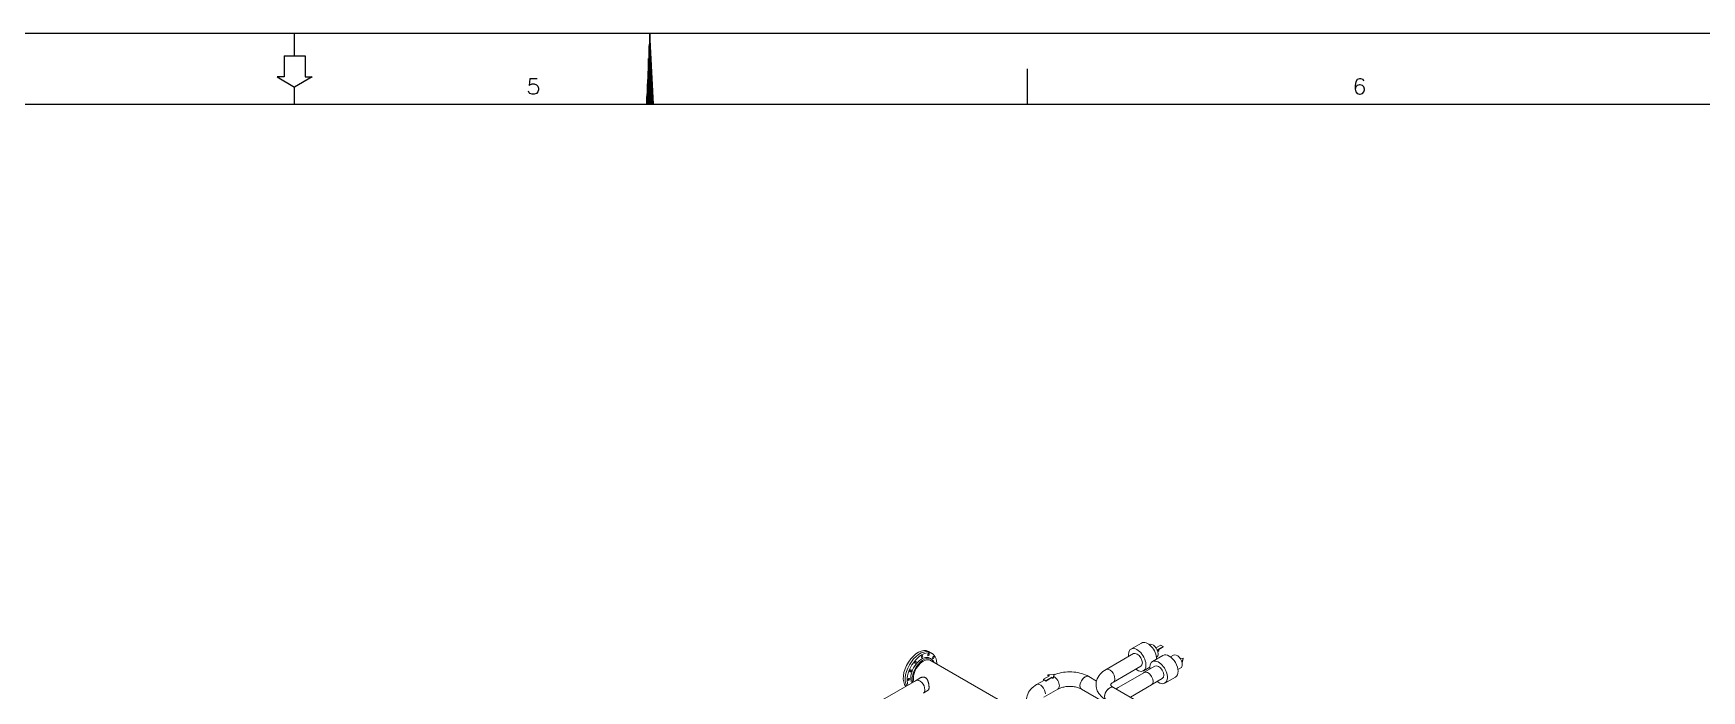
# Model space of a CAD drawing. Header units: millimetres. Extents: x -312439 to 477422, y -331570 to 212570.
# Drawn here: x 405518 to 417334, y 109262 to 113913 of the extents above; entities that cross this region are included whole.
import ezdxf

# ---------------------------------------------------------------- set-up
doc = ezdxf.new("R2010")
doc.units = ezdxf.units.MM
doc.layers.add('FORMATO A1', color=1, linetype='Continuous')

# ---------------------------------------------------------------- blocks, each defined once
blk = doc.blocks.new('A$C2D342850')
at = {"layer": 'FORMATO A1', "color": 1, "linetype": 'Continuous'}
for p, q in [((84100, 0), (0, 0)), ((42116, -316.2), (42116, 0)), ((47150, 0), (47099.5, -1000)), ((47150, -1000), (47150, 0)), ((47200.5, -1000), (47150, 0)), ((47141, -1000), (47141, -178.22)), ((47159, -1000), (47159, -178.22)), ((41967.7, -316.2), (42264.2, -316.2)), ((41967.9, -316.2), (41967.9, -616.2)), ((42264.2, -316.2), (42264.2, -616.2)), ((47132, -1000), (47132, -356.44)), ((47168, -1000), (47168, -356.44)), ((41867.9, -616.2), (42116.1, -759.4)), ((41967.9, -616.2), (41867.9, -616.2)), ((42364.2, -616.2), (42116.1, -759.4)), ((42264.2, -616.2), (42364.2, -616.2)), ((47123, -1000), (47123, -534.65)), ((47177, -1000), (47177, -534.65)), ((52500, -1000), (52500, -500)), ((42116, -1000), (42116, -759.5)), ((47105, -1000), (47105, -891.09)), ((47114, -1000), (47114, -712.87)), ((47186, -1000), (47186, -712.87)), ((47195, -1000), (47195, -891.09))]:
    blk.add_line(p, q, dxfattribs=at)
at = {"layer": 'FORMATO A1', "color": 2, "linetype": 'Continuous'}
blk.add_line((2500, -1000), (83100, -1000), dxfattribs=at)
at = {"layer": 'FORMATO A1', "color": 1, "linetype": 'Continuous'}
for points in [[(45552.39, -643.44), (45449.26, -643.44), (45438.95, -736.25), (45449.26, -725.94), (45480.2, -715.62), (45511.14, -715.62), (45542.08, -725.94), (45562.7, -746.56), (45573.01, -777.5), (45573.01, -798.12), (45562.7, -829.06), (45542.08, -849.69), (45511.14, -860), (45480.2, -860), (45449.26, -849.69), (45438.95, -839.37), (45428.64, -818.75)], [(57262.7, -674.37), (57252.39, -653.75), (57221.45, -643.44), (57200.83, -643.44), (57169.89, -653.75), (57149.26, -684.69), (57138.95, -736.25), (57138.95, -787.81), (57149.26, -829.06), (57169.89, -849.69), (57200.83, -860), (57211.14, -860), (57242.08, -849.69), (57262.7, -829.06), (57273.01, -798.12), (57273.01, -787.81), (57262.7, -756.87), (57242.08, -736.25), (57211.14, -725.94), (57200.83, -725.94), (57169.89, -736.25), (57149.26, -756.87), (57138.95, -787.81)]]:
    blk.add_lwpolyline(points, dxfattribs=at)

msp = doc.modelspace()

# ---------------------------------------------------------------- linework, layer by layer
at = {"color": 0, "linetype": 'Continuous', "lineweight": 0, "extrusion": (8.40036e-17, 0.816497, 0.57735)}
for p, q in [((411857.893, 109539.098), (411885.434, 109523.198)), ((413292.061, 109555.214), (413367.296, 109598.652)), ((413421.505, 109587.521), (413422.3, 109587.98)), ((413469.344, 109565.224), (413502.728, 109584.499)), ((413519.337, 109574.909), (413478.061, 109551.078)), ((413478.061, 109551.078), (413488.747, 109544.909)), ((413488.747, 109544.909), (413480.376, 109544.155)), ((413488.747, 109540.637), (413481.735, 109540.005)), ((413519.337, 109570.638), (413481.76, 109548.943)), ((413488.747, 109540.637), (413488.747, 109544.909)), ((413502.728, 109584.499), (413519.337, 109574.909)), ((413519.337, 109570.638), (413519.337, 109574.909)), ((411864.38, 109479.065), (412456.671, 109137.105)), ((411867.369, 109491.907), (411877.675, 109485.956)), ((413115.991, 109411.132), (413310.433, 109523.393)), ((413167.524, 109321.873), (413361.966, 109434.135)), ((413380.338, 109402.313), (413425.345, 109428.298)), ((413385.978, 109392.002), (413461.994, 109435.889)), ((413443.622, 109467.71), (413518.857, 109511.148)), ((413473.039, 109498.262), (413473.833, 109498.721)), ((413573.066, 109500.017), (413593.649, 109511.901)), ((413624.6, 109410.758), (413645.183, 109422.642)), ((413661.417, 109491.52), (413640.131, 109489.929)), ((413652.163, 109466.823), (413654.391, 109465.536)), ((413653.722, 109461.65), (413654.391, 109461.264)), ((413654.391, 109465.536), (413661.417, 109491.52)), ((413654.391, 109461.264), (413661.417, 109487.248)), ((413654.391, 109465.536), (413654.391, 109461.264)), ((413661.417, 109491.52), (413661.417, 109487.248)), ((411770.245, 109333.358), (411516.245, 109186.711)), ((411804.548, 109353.588), (411769.877, 109333.57)), ((412623.923, 109304.237), (412678.872, 109335.962)), ((412714.361, 109367.406), (412673.084, 109343.575)), ((412673.084, 109343.575), (412689.693, 109333.986)), ((412673.084, 109343.575), (412673.084, 109339.303)), ((412673.084, 109339.303), (412689.693, 109329.714)), ((412689.693, 109333.986), (412730.97, 109357.817)), ((412689.693, 109329.714), (412730.97, 109353.545)), ((412689.693, 109333.986), (412689.693, 109329.714)), ((412748.681, 109377.632), (412702.616, 109374.187)), ((412702.616, 109374.187), (412714.361, 109367.406)), ((412702.616, 109374.187), (412702.616, 109369.915)), ((412702.616, 109369.915), (412710.661, 109365.27)), ((412730.97, 109357.817), (412730.97, 109353.545)), ((412730.97, 109357.817), (412741.656, 109351.647)), ((412730.97, 109353.545), (412741.656, 109347.376)), ((412741.656, 109351.647), (412748.681, 109377.632)), ((412741.656, 109347.376), (412748.681, 109373.36)), ((412741.656, 109351.647), (412741.656, 109347.376)), ((412748.681, 109377.632), (412748.681, 109373.36)), ((412992.722, 109361.599), (413048.291, 109329.517)), ((413185.357, 109274.605), (413387.098, 109391.08)), ((413438.631, 109301.822), (413288.424, 109215.1)), ((413443.828, 109306.39), (413513.527, 109346.631)), ((413531.899, 109314.809), (413607.135, 109358.247)), ((411856.082, 109264.329), (411824.669, 109246.193)), ((412675.457, 109214.978), (412774.448, 109272.131)), ((412941.188, 109272.341), (413093.33, 109184.501)), ((414426.032, 108558.302), (413167.524, 109284.901))]:
    msp.add_line(p, q, dxfattribs=at)
at = {"color": 0, "linetype": 'Continuous', "lineweight": 0}
for centre, major_axis, ratio, start_param, end_param in [((411783.946, 109411.018), (73.947, 128.08), 0.577350269, 0, 2.971992265), ((411797.717, 109403.067), (73.947, 128.08), 0.577350269, 0, 2.818410773), ((413336.199, 109478.764), (-44.139, 76.451), 0.577350269, 2.194156822, 7.068583471), ((413411.435, 109522.201), (-44.139, 76.451), 0.577350269, 3.913080827, 6.283185307), ((413448.066, 109543.35), (-25.767, 44.629), 0.577350269, 3.926990817, 6.283185307), ((411811.487, 109395.117), (73.947, 128.08), 0.577350269, 5.497787144, 8.959052543), ((411811.487, 109395.117), (55.882, 96.79), 0.577350269, 0, 2.35619449), ((411821.793, 109389.167), (55.882, 96.79), 0.577350269, 5.80346336, 8.928845297), ((411821.793, 109389.167), (50.064, 86.713), 0.577350269, 6.143171485, 8.639379797), ((411905.022, 109449.12), (3.889, 6.735), 0.577350269, 5.518569607, 7.047801007), ((411811.487, 109395.117), (73.947, 128.08), 0.577350269, 5.447127791, 5.497787144), ((413141.757, 109366.503), (25.767, -44.629), 0.577350269, 0.785398163, 3.141592654), ((413336.199, 109478.764), (-44.139, 76.451), 0.577350269, 0.785398163, 0.947435831), ((413336.199, 109478.764), (-25.767, 44.629), 0.577350269, 3.141592654, 6.283185307), ((413487.761, 109391.26), (-44.139, 76.451), 0.577350269, 2.194156822, 7.068583471), ((413487.761, 109391.26), (-44.139, 76.451), 0.577350269, 0.785398163, 0.947435831), ((413487.761, 109391.26), (-25.767, 44.629), 0.577350269, 3.141592654, 6.283185307), ((413448.066, 109543.35), (-25.767, 44.629), 0.577350269, 3.141592654, 3.926990817), ((413562.996, 109434.697), (-44.139, 76.451), 0.577350269, 3.141592654, 6.283185307), ((413619.416, 109467.271), (-25.767, 44.629), 0.577350269, 3.926990817, 6.283185307), ((413619.416, 109467.271), (-25.767, 44.629), 0.577350269, 3.141592654, 3.926990817), ((411811.487, 109395.117), (55.882, 96.79), 0.577350269, 2.35619449, 2.785072799), ((411821.793, 109389.167), (50.064, 86.713), 0.577350269, 2.35619449, 2.680457617), ((411795.644, 109288.941), (-25.767, 44.629), 0.577350269, 5.492736617, 6.402776373), ((411796.012, 109288.729), (25.767, -44.629), 0.577350269, 0.785398163, 3.141592654), ((412649.69, 109259.607), (25.767, -44.629), 0.577350269, 0.785398163, 3.141592654), ((412748.681, 109316.76), (-25.767, 44.629), 0.577350269, 3.926990817, 5.592341733), ((412748.317, 109316.97), (-25.767, 44.629), 0.577350269, 5.492796036, 5.582070798), ((412966.955, 109316.97), (-25.767, -44.629), 0.577350269, 3.141592654, 6.283185307), ((412966.955, 109316.97), (-25.767, -44.629), 0.577350269, 3.141592654, 5.497787144), ((413141.757, 109366.503), (25.767, -44.629), 0.577350269, 0, 0.785398163), ((413411.745, 109347.372), (25.767, -44.629), 0.577350269, 2.130836213, 3.371641828), ((413412.864, 109346.451), (-25.767, 44.629), 0.577350269, 3.141592654, 6.283185307), ((411796.012, 109288.729), (25.767, -44.629), 0.577350269, 0, 0.785398163), ((412748.681, 109316.76), (-25.767, 44.629), 0.577350269, 3.141592654, 3.926990817), ((412966.955, 109316.97), (-25.767, -44.629), 0.577350269, 5.497787144, 6.283185307), ((413141.757, 109240.272), (-25.767, -44.629), 0.577350269, 3.141592654, 6.283185307), ((413141.757, 109240.272), (25.767, 44.629), 0.577350269, 0, 3.141592654), ((413226.245, 109238.706), (-25.767, 44.629), 0.816496581, 0, 0.374622807)]:
    msp.add_ellipse(centre, major_axis=major_axis, ratio=ratio, start_param=start_param, end_param=end_param, dxfattribs=at)
for centre in [(411764.72, 109461.651), (411811.487, 109503.122), (411858.254, 109515.653), (411892.491, 109495.887), (411717.952, 109341.115), (411730.483, 109402.352)]:
    msp.add_ellipse(centre, major_axis=(3.889, 6.735), ratio=0.577350269, dxfattribs=at)
for points, knots in [([(411835.623, 109354.1), (411834.451, 109354.776), (411833.23, 109355.376), (411830.709, 109356.4), (411829.408, 109356.825), (411826.755, 109357.487), (411825.402, 109357.725), (411822.671, 109358.012), (411821.294, 109358.061), (411818.548, 109357.976), (411817.178, 109357.842), (411814.474, 109357.402), (411813.14, 109357.097), (411810.539, 109356.332), (411809.273, 109355.872), (411806.834, 109354.821), (411805.661, 109354.231), (411804.548, 109353.588)], [0, 0, 0, 0, 8.115105677, 8.115105677, 16.230211354, 16.230211354, 24.345317032, 24.345317032, 32.460422709, 32.460422709, 40.575528386, 40.575528386, 48.690634063, 48.690634063, 56.80573974, 56.80573974, 64.920845417, 64.920845417, 64.920845417, 64.920845417]), ([(411856.082, 109264.329), (411856.563, 109264.607), (411857.018, 109264.955), (411857.87, 109265.804), (411858.267, 109266.304), (411858.998, 109267.462), (411859.333, 109268.119), (411859.938, 109269.591), (411860.209, 109270.406), (411860.688, 109272.185), (411860.896, 109273.151), (411861.249, 109275.221), (411861.394, 109276.326), (411861.624, 109278.655), (411861.709, 109279.879), (411861.821, 109282.421), (411861.848, 109283.739), (411861.848, 109286.436), (411861.821, 109287.852), (411861.709, 109290.801), (411861.624, 109292.334), (411861.394, 109295.487), (411861.249, 109297.109), (411860.896, 109300.412), (411860.688, 109302.094), (411860.209, 109305.485), (411859.938, 109307.196), (411859.333, 109310.617), (411858.998, 109312.326), (411858.267, 109315.711), (411857.87, 109317.386), (411857.018, 109320.669), (411856.563, 109322.277), (411855.599, 109325.399), (411855.074, 109326.97), (411853.93, 109330.089), (411853.312, 109331.637), (411851.98, 109334.673), (411851.265, 109336.161), (411849.738, 109339.044), (411848.925, 109340.438), (411847.201, 109343.104), (411846.289, 109344.376), (411844.372, 109346.772), (411843.367, 109347.896), (411841.274, 109349.974), (411840.186, 109350.928), (411837.946, 109352.653), (411836.794, 109353.424), (411835.623, 109354.1)], [324.181192179, 324.181192179, 324.181192179, 324.181192179, 332.269858174, 332.269858174, 340.358524169, 340.358524169, 348.447190165, 348.447190165, 356.53585616, 356.53585616, 364.624522155, 364.624522155, 372.713188151, 372.713188151, 380.801854146, 380.801854146, 388.890520142, 388.890520142, 396.979186137, 396.979186137, 405.067852132, 405.067852132, 413.156518128, 413.156518128, 421.245184123, 421.245184123, 429.333850119, 429.333850119, 437.422516114, 437.422516114, 445.511182109, 445.511182109, 453.599848105, 453.599848105, 461.714953782, 461.714953782, 469.830059459, 469.830059459, 477.945165136, 477.945165136, 486.060270813, 486.060270813, 494.175376491, 494.175376491, 502.290482168, 502.290482168, 510.405587845, 510.405587845, 518.520693522, 518.520693522, 518.520693522, 518.520693522]), ([(412623.923, 109304.237), (412608.428, 109295.29), (412594.35, 109284.405), (412571.149, 109258.116), (412561.921, 109242.626), (412553.086, 109211.803), (412551.917, 109197.312), (412555.457, 109169.826), (412559.865, 109156.901), (412573.391, 109131.918), (412583.05, 109120.27), (412603.163, 109102.068), (412613.194, 109094.942), (412623.923, 109088.747)], [0, 0, 0, 0, 0.314159265, 0.314159265, 0.621394775, 0.621394775, 0.859617086, 0.859617086, 1.088375116, 1.088375116, 1.353266247, 1.353266247, 1.570796327, 1.570796327, 1.570796327, 1.570796327]), ([(412748.681, 109374.355), (412756.521, 109377.565), (412764.614, 109380.384), (412790.796, 109388.086), (412809.614, 109391.583), (412847.903, 109395.084), (412867.369, 109395.084), (412905.658, 109391.583), (412924.477, 109388.086), (412960.257, 109377.56), (412977.227, 109370.545), (412992.722, 109361.599)], [0.168564221, 0.168564221, 0.168564221, 0.168564221, 0.314159265, 0.314159265, 0.628318531, 0.628318531, 0.942477796, 0.942477796, 1.256637061, 1.256637061, 1.570796327, 1.570796327, 1.570796327, 1.570796327]), ([(413115.991, 109411.132), (413100.495, 109402.186), (413086.418, 109391.3), (413063.217, 109365.011), (413053.988, 109349.521), (413045.153, 109318.699), (413043.984, 109304.208), (413047.524, 109276.722), (413051.932, 109263.796), (413065.459, 109238.814), (413075.118, 109227.166), (413095.231, 109208.964), (413105.261, 109201.837), (413115.991, 109195.643)], [0, 0, 0, 0, 0.314159265, 0.314159265, 0.621394775, 0.621394775, 0.859617086, 0.859617086, 1.088375116, 1.088375116, 1.353266247, 1.353266247, 1.570796327, 1.570796327, 1.570796327, 1.570796327]), ([(413167.524, 109321.873), (413161.703, 109318.513), (413157.224, 109315.062), (413151.135, 109309.175), (413149.511, 109306.772), (413147.787, 109303.489), (413148.009, 109303.394), (413148.01, 109303.38), (413147.833, 109302.961), (413150.334, 109298.74), (413152.958, 109295.401), (413160.293, 109289.458), (413163.61, 109287.161), (413167.524, 109284.901)], [0, 0, 0, 0, 0.247126499, 0.247126499, 0.491013742, 0.491013742, 0.800939102, 0.800939102, 1.115098367, 1.115098367, 1.404625868, 1.404625868, 1.570796327, 1.570796327, 1.570796327, 1.570796327]), ([(412777.087, 109274.004), (412782.299, 109276.777), (412788.397, 109279.435), (412803.739, 109284.724), (412813.386, 109287.159), (412834.248, 109290.593), (412845.507, 109291.533), (412868.22, 109291.623), (412879.672, 109290.747), (412901.196, 109287.334), (412911.282, 109284.817), (412928.277, 109278.946), (412935.389, 109275.689), (412941.188, 109272.341)], [0.040980123, 0.040980123, 0.040980123, 0.040980123, 0.247126499, 0.247126499, 0.507609134, 0.507609134, 0.778558045, 0.778558045, 1.053396997, 1.053396997, 1.324615075, 1.324615075, 1.570796327, 1.570796327, 1.570796327, 1.570796327])]:
    msp.add_open_spline(points, degree=3, knots=knots, dxfattribs=at)
at = {"layer": 'FORMATO A1', "color": 2, "linetype": 'Continuous'}
msp.add_line((387560.008, 113412.941, 0), (427860.008, 113412.941, 0), dxfattribs=at)

# ---------------------------------------------------------------- block references
at = {"layer": 'FORMATO A1', "xscale": 0.5, "yscale": 0.5, "zscale": 0.5}
msp.add_blockref('A$C2D342850', (386310.008, 113912.941, 0), dxfattribs=at)

doc.saveas('drawing.dxf')
